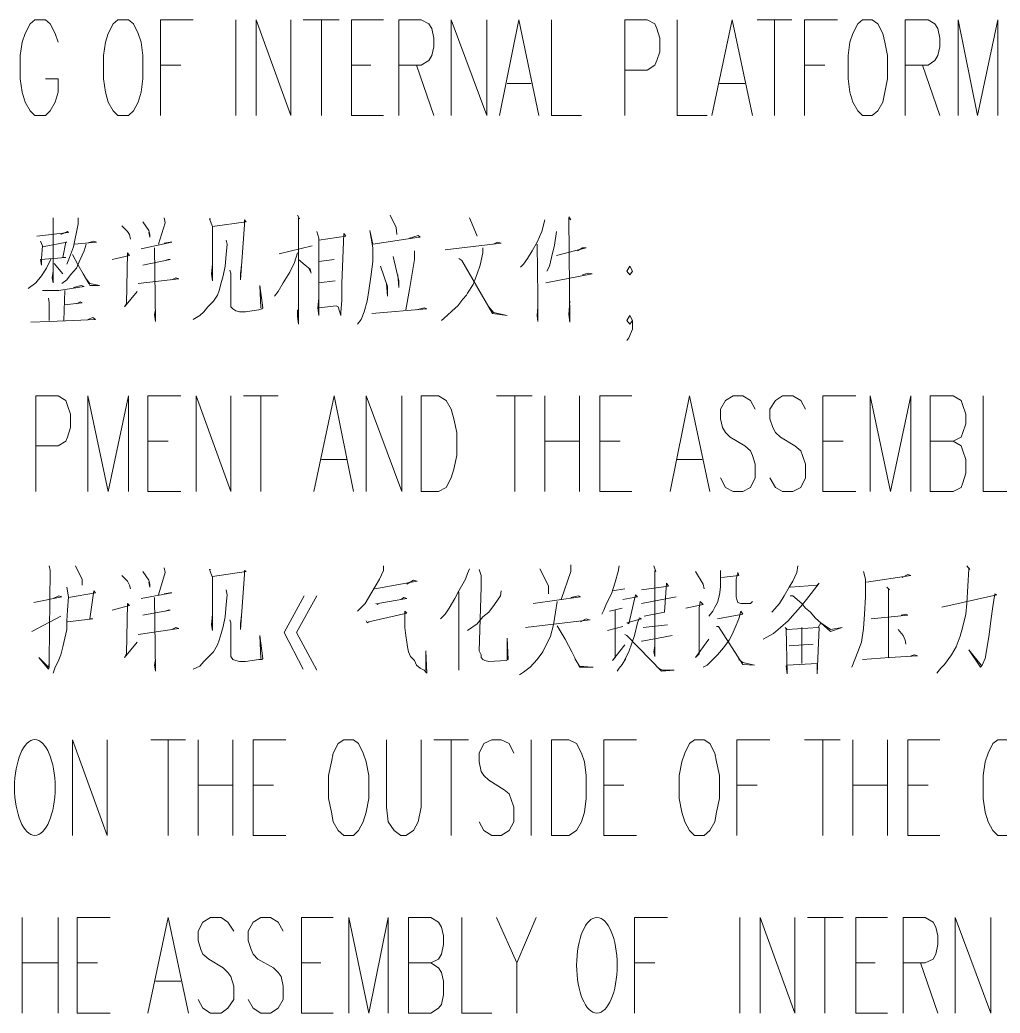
# Model space of a CAD drawing. Header units: millimetres. Extents: x 0 to 588, y 0 to 874.
# Drawn here: x 482.36 to 503.84, y 528.85 to 550.61 of the extents above; entities that cross this region are included whole.
import ezdxf

# ---------------------------------------------------------------- set-up
doc = ezdxf.new("R2010")
doc.units = ezdxf.units.MM
doc.layers.get('0').update_dxf_attribs({"lineweight": 18})

msp = doc.modelspace()

# ---------------------------------------------------------------- linework, layer by layer
at = {"color": 0, "lineweight": 0}
for points in [[(483.193, 550.122), (483.129, 550.312), (483.023, 550.524), (482.918, 550.609), (482.685, 550.609), (482.579, 550.524), (482.473, 550.312), (482.409, 550.122), (482.367, 549.825), (482.367, 549.317), (482.409, 549.021), (482.473, 548.809), (482.579, 548.619), (482.685, 548.513), (482.918, 548.513), (483.023, 548.619), (483.129, 548.809), (483.193, 549.021), (483.193, 549.317), (482.918, 549.317)], [(485.436, 548.513), (485.436, 550.609), (486.156, 550.609)], [(487.087, 550.609), (487.087, 548.513)], [(487.532, 548.513), (487.532, 550.609), (488.294, 548.513), (488.294, 550.609)], [(488.569, 550.609), (489.352, 550.609)], [(488.971, 550.609), (488.971, 548.513)], [(489.627, 548.513), (489.627, 550.609), (490.326, 550.609)], [(490.664, 548.513), (490.664, 550.609), (491.151, 550.609), (491.321, 550.524), (491.384, 550.418), (491.426, 550.206), (491.426, 550.016), (491.384, 549.825), (491.321, 549.72), (491.151, 549.614), (490.664, 549.614)], [(491.808, 548.513), (491.808, 550.609), (492.591, 548.513), (492.591, 550.609)], [(492.866, 548.513), (493.289, 550.609), (493.734, 548.513)], [(494.009, 550.609), (494.009, 548.513), (494.665, 548.513)], [(495.618, 548.513), (495.618, 550.609), (496.104, 550.609), (496.274, 550.524), (496.316, 550.418), (496.38, 550.206), (496.38, 549.91), (496.316, 549.72), (496.274, 549.614), (496.104, 549.508), (495.618, 549.508)], [(496.76, 550.609), (496.76, 548.513), (497.417, 548.513)], [(497.522, 548.513), (497.967, 550.609), (498.411, 548.513)], [(498.517, 550.609), (499.279, 550.609)], [(498.898, 550.609), (498.898, 548.513)], [(499.555, 548.513), (499.555, 550.609), (500.274, 550.609)], [(501.756, 548.513), (501.756, 550.609), (502.264, 550.609), (502.412, 550.524), (502.476, 550.418), (502.518, 550.206), (502.518, 550.016), (502.476, 549.825), (502.412, 549.72), (502.264, 549.614), (501.756, 549.614)], [(502.92, 548.513), (502.92, 550.609), (503.343, 548.513), (503.788, 550.609), (503.788, 548.513)], [(485.436, 549.614), (485.881, 549.614)], [(489.627, 549.614), (490.051, 549.614)], [(491.046, 549.614), (491.426, 548.513)], [(499.555, 549.614), (499.999, 549.614)], [(502.137, 549.614), (502.518, 548.513)], [(493.035, 549.211), (493.564, 549.211)], [(497.692, 549.211), (498.242, 549.211)], [(489.627, 548.513), (490.326, 548.513)], [(483.087, 546.269), (483.087, 544.851), (483.066, 544.957), (483.087, 545.105)], [(483.637, 546.269), (483.637, 546.142), (483.531, 545.634), (483.447, 545.402), (483.383, 545.253)], [(485.055, 546.185), (485.182, 545.994), (485.204, 545.909), (485.204, 545.846), (485.182, 545.952)], [(485.521, 546.269), (485.542, 546.163), (485.394, 545.698)], [(486.537, 546.248), (486.516, 546.248), (486.579, 546.079), (486.579, 544.894), (486.558, 545.042), (486.579, 545.253)], [(486.579, 546.079), (487.32, 546.185), (487.278, 546.227), (487.278, 546.121), (487.193, 544.915), (487.193, 545.042), (487.214, 545.232)], [(488.442, 546.333), (488.484, 546.248), (488.463, 546.269), (488.463, 543.941), (488.442, 544.11), (488.442, 544.259)], [(490.474, 546.333), (490.601, 546.058), (490.622, 545.909)], [(492.21, 546.269), (492.294, 546.079), (492.379, 545.867)], [(493.861, 546.227), (493.797, 545.973), (493.691, 545.74), (493.586, 545.55), (493.48, 545.38), (493.395, 545.253), (493.332, 545.19)], [(494.39, 546.29), (494.432, 546.227), (494.39, 546.269), (494.411, 543.983), (494.39, 544.153), (494.411, 544.449)], [(482.727, 545.867), (483.425, 545.952), (483.404, 545.973), (483.256, 545.909)], [(484.59, 546.1), (484.717, 545.973), (484.759, 545.909), (484.78, 545.804)], [(488.865, 545.973), (488.908, 545.825), (488.908, 544.131), (488.887, 544.301), (488.908, 544.513)], [(490.897, 545.825), (491.088, 545.888), (491.13, 545.846), (491.109, 545.846), (490.093, 545.698), (490.029, 545.994), (490.093, 545.613), (490.093, 545.317), (490.051, 544.978), (490.008, 544.682), (489.966, 544.449), (489.902, 544.216), (489.839, 544.047), (489.754, 543.941)], [(494.115, 545.973), (494.072, 545.676), (494.009, 545.402), (493.966, 545.211), (493.903, 545.105)], [(482.812, 545.761), (482.854, 545.655), (482.833, 545.38), (482.833, 545.232), (482.812, 545.359), (483.362, 545.402), (483.298, 545.402), (483.362, 545.74), (483.383, 545.74), (482.854, 545.634)], [(483.553, 545.698), (484.039, 545.74), (483.976, 545.761), (483.828, 545.719)], [(485.013, 545.592), (485.69, 545.74), (485.648, 545.74), (485.521, 545.719)], [(486.876, 545.783), (486.897, 545.698), (486.876, 545.465), (486.854, 545.211), (486.812, 544.999), (486.77, 544.851), (486.728, 544.682), (486.685, 544.576), (486.601, 544.449), (486.474, 544.322), (486.389, 544.216), (486.304, 544.131), (486.156, 544.047)], [(488.908, 545.783), (489.5, 545.867), (489.458, 545.931), (489.416, 544.83), (489.416, 544.47), (489.394, 544.195), (489.394, 544.131), (489.331, 544.322), (489.289, 544.343), (488.908, 544.301)], [(491.68, 545.571), (492.908, 545.719), (492.824, 545.74), (492.739, 545.698)], [(483.807, 545.698), (483.764, 545.55), (483.68, 545.359), (483.595, 545.169), (483.468, 545.02), (483.383, 544.915), (483.277, 544.83)], [(484.378, 545.359), (484.759, 545.444), (484.717, 545.507), (484.695, 544.385), (484.653, 544.322), (484.928, 544.661)], [(485.309, 545.613), (485.33, 544.004), (485.309, 544.153), (485.33, 544.259)], [(488.442, 545.507), (488.378, 545.296), (488.273, 545.084), (488.125, 544.851), (488.019, 544.661), (487.934, 544.555)], [(488.04, 545.486), (488.76, 545.655)], [(491.003, 545.55), (491.003, 545.359), (490.897, 544.703), (490.813, 544.259)], [(492.506, 545.613), (492.506, 545.507), (492.442, 545.232), (492.379, 545.042), (492.294, 544.809), (492.167, 544.618), (492.146, 544.576), (492.062, 544.491), (491.956, 544.343), (491.829, 544.237), (491.723, 544.131), (491.596, 544.026)], [(493.691, 545.698), (493.712, 544.555), (493.712, 544.004), (493.691, 544.131), (493.712, 544.322)], [(494.115, 545.444), (494.771, 545.613), (494.686, 545.613), (494.58, 545.55)], [(483.045, 545.38), (482.939, 545.169), (482.833, 544.999), (482.706, 544.851), (482.536, 544.724)], [(483.51, 545.465), (483.637, 545.232), (483.743, 545.042), (483.87, 544.83), (483.891, 544.788), (484.103, 544.788), (483.891, 544.83), (483.807, 544.936)], [(485.055, 545.232), (485.648, 545.359), (485.606, 545.359), (485.542, 545.338)], [(488.463, 545.359), (488.611, 545.232), (488.717, 545.147), (488.738, 545.062), (488.675, 545.19)], [(488.908, 545.317), (489.246, 545.359)], [(490.538, 545.423), (490.664, 544.894), (490.664, 544.745), (490.643, 545.02)], [(491.977, 545.38), (492.04, 545.338), (492.718, 544.174), (493.035, 544.131), (492.739, 544.195), (492.633, 544.322)], [(483.108, 545.274), (483.298, 545.042)], [(486.96, 545.126), (486.981, 545.062), (486.981, 544.322), (487.024, 544.28), (487.087, 544.237), (487.172, 544.216), (487.299, 544.216), (487.595, 544.259), (487.659, 544.28), (487.68, 544.301), (487.616, 544.788), (487.638, 544.301)], [(490.262, 545.211), (490.411, 544.766), (490.411, 544.555), (490.389, 544.83)], [(484.95, 544.83), (485.839, 544.936), (485.775, 544.957), (485.69, 544.915)], [(488.908, 544.851), (489.267, 544.894)], [(493.882, 544.851), (494.898, 545.042), (494.813, 545.062), (494.686, 545.02)], [(482.854, 544.682), (483.214, 544.682), (483.764, 544.766), (483.701, 544.788), (483.531, 544.745)], [(483.341, 544.682), (483.32, 544.026)], [(482.981, 544.513), (483.002, 544.407), (483.002, 544.026)], [(483.341, 544.364), (483.722, 544.407), (483.68, 544.428), (483.595, 544.385)], [(490.072, 544.174), (491.278, 544.28), (491.215, 544.301), (491.046, 544.259)], [(482.6, 543.983), (483.002, 544.004), (483.531, 544.026), (484.018, 544.047), (483.955, 544.089), (483.849, 544.047)], [(495.66, 543.581), (495.702, 543.645), (495.787, 543.835), (495.787, 544.026), (495.723, 544.131), (495.66, 544.026), (495.723, 543.941), (495.787, 544.026)], [(482.706, 540.279), (482.706, 542.375), (483.193, 542.375), (483.362, 542.269), (483.404, 542.163), (483.468, 541.972), (483.468, 541.676), (483.404, 541.465), (483.362, 541.38), (483.193, 541.274), (482.706, 541.274)], [(483.849, 540.279), (483.849, 542.375), (484.293, 540.279), (484.738, 542.375), (484.738, 540.279)], [(485.161, 540.279), (485.161, 542.375), (485.881, 542.375)], [(486.219, 540.279), (486.219, 542.375), (486.981, 540.279), (486.981, 542.375)], [(487.257, 542.375), (488.019, 542.375)], [(487.638, 542.375), (487.638, 540.279)], [(488.802, 540.279), (489.246, 542.375), (489.67, 540.279)], [(489.945, 540.279), (489.945, 542.375), (490.728, 540.279), (490.728, 542.375)], [(492.802, 542.375), (493.586, 542.375)], [(493.204, 542.375), (493.204, 540.279)], [(493.861, 542.375), (493.861, 540.279)], [(494.623, 542.375), (494.623, 540.279)], [(495.067, 540.279), (495.067, 542.375), (495.766, 542.375)], [(496.612, 540.279), (497.036, 542.375), (497.48, 540.279)], [(498.475, 542.078), (498.369, 542.269), (498.2, 542.375), (497.988, 542.375), (497.819, 542.269), (497.713, 542.078), (497.713, 541.867), (497.755, 541.676), (497.819, 541.57), (497.925, 541.465), (498.242, 541.274), (498.369, 541.168), (498.411, 541.062), (498.475, 540.872), (498.475, 540.576), (498.369, 540.364), (498.2, 540.279), (497.988, 540.279), (497.819, 540.364), (497.713, 540.576)], [(499.576, 542.078), (499.47, 542.269), (499.3, 542.375), (499.068, 542.375), (498.92, 542.269), (498.793, 542.078), (498.793, 541.867), (498.856, 541.676), (498.92, 541.57), (499.025, 541.465), (499.343, 541.274), (499.47, 541.168), (499.512, 541.062), (499.576, 540.872), (499.576, 540.576), (499.47, 540.364), (499.3, 540.279), (499.068, 540.279), (498.92, 540.364), (498.793, 540.576)], [(499.957, 540.279), (499.957, 542.375), (500.676, 542.375)], [(500.994, 540.279), (500.994, 542.375), (501.438, 540.279), (501.883, 542.375), (501.883, 540.279)], [(502.306, 540.279), (502.306, 542.375), (502.814, 542.375), (502.983, 542.269), (503.026, 542.163), (503.089, 541.972), (503.089, 541.761), (503.026, 541.57), (502.983, 541.465), (502.814, 541.38), (502.306, 541.38)], [(503.47, 542.375), (503.47, 540.279), (504.127, 540.279)], [(485.161, 541.38), (485.606, 541.38)], [(493.861, 541.38), (494.623, 541.38)], [(495.067, 541.38), (495.512, 541.38)], [(499.957, 541.38), (500.401, 541.38)], [(502.814, 541.38), (502.983, 541.274), (503.026, 541.168), (503.089, 540.978), (503.089, 540.681), (503.026, 540.47), (502.983, 540.364), (502.814, 540.279), (502.306, 540.279)], [(488.971, 540.978), (489.522, 540.978)], [(496.76, 540.978), (497.311, 540.978)], [(485.161, 540.279), (485.881, 540.279)], [(495.067, 540.279), (495.766, 540.279)], [(499.957, 540.279), (500.676, 540.279)], [(483.002, 538.649), (483.023, 538.543), (483.002, 536.575), (483.002, 536.427), (482.981, 536.385), (482.769, 536.639), (482.981, 536.427), (483.002, 536.511)], [(483.574, 538.649), (483.658, 538.48), (483.722, 538.353), (483.722, 538.226)], [(485.521, 538.607), (485.542, 538.501), (485.394, 538.014)], [(486.537, 538.565), (486.516, 538.565), (486.579, 538.395), (486.579, 537.231), (486.558, 537.358), (486.579, 537.591)], [(486.579, 538.417), (487.32, 538.522), (487.278, 538.543), (487.278, 538.459), (487.193, 537.252), (487.193, 537.379), (487.214, 537.569)], [(490.326, 538.649), (490.326, 538.543), (490.241, 538.353), (490.051, 538.035), (489.924, 537.824), (489.754, 537.654)], [(492.21, 538.586), (492.167, 538.48), (492.125, 538.353), (491.977, 538.099), (491.892, 537.93), (491.765, 537.718), (491.68, 537.591), (491.575, 537.485)], [(492.421, 538.565), (492.464, 538.438), (492.464, 538.183), (492.421, 536.787), (492.464, 536.702), (492.464, 536.639), (492.506, 536.596), (492.548, 536.575), (492.633, 536.554), (493.014, 536.575), (493.056, 536.596), (493.035, 537.062), (493.035, 536.596)], [(493.755, 538.586), (493.861, 538.374), (493.945, 538.205), (493.945, 538.035)], [(494.432, 538.67), (494.432, 538.522), (494.221, 537.909)], [(495.49, 538.649), (495.469, 538.522), (495.406, 538.289), (495.321, 538.035), (495.215, 537.824), (495.152, 537.676), (495.11, 537.591)], [(496.252, 538.649), (496.295, 538.522), (496.274, 538.543), (496.274, 536.66), (496.252, 536.765), (496.274, 536.893)], [(497.713, 538.543), (497.713, 538.183), (497.692, 538.014), (497.649, 537.845), (497.586, 537.739), (497.544, 537.654), (497.459, 537.549)], [(499.406, 538.649), (499.385, 538.501), (499.3, 538.311), (499.216, 538.183), (499.11, 537.993), (499.004, 537.824), (498.898, 537.697), (498.835, 537.633)], [(503.111, 538.649), (503.174, 538.565), (503.153, 538.586), (503.132, 538.205), (503.111, 537.824), (503.089, 537.591), (503.026, 537.316), (502.962, 537.104), (502.878, 536.871), (502.772, 536.702), (502.624, 536.49), (502.539, 536.406), (502.454, 536.3)], [(484.59, 538.438), (484.717, 538.311), (484.759, 538.226), (484.78, 538.141)], [(485.055, 538.522), (485.182, 538.332), (485.204, 538.247), (485.204, 538.183), (485.182, 538.289)], [(490.135, 538.141), (491.067, 538.311), (490.982, 538.332), (490.834, 538.247)], [(497.163, 538.522), (497.332, 538.247), (497.353, 538.141)], [(497.734, 538.395), (498.115, 538.438), (498.094, 538.501), (498.052, 538.353), (498.052, 537.972), (498.073, 537.909), (498.094, 537.845), (498.158, 537.824), (498.369, 537.824), (498.411, 537.866)], [(500.846, 538.522), (500.888, 538.353), (500.888, 537.972), (500.867, 537.591), (500.846, 537.274), (500.803, 536.977), (500.719, 536.765), (500.655, 536.596), (500.592, 536.427)], [(500.909, 538.289), (501.883, 538.438), (501.819, 538.459), (501.692, 538.395)], [(483.383, 538.183), (483.425, 537.972), (483.404, 537.676), (483.383, 537.443), (483.383, 537.252), (483.298, 536.871), (483.256, 536.702), (483.193, 536.554), (483.129, 536.427), (483.087, 536.3)], [(486.876, 538.12), (486.897, 538.014), (486.876, 537.803), (486.854, 537.528), (486.812, 537.316), (486.77, 537.168), (486.728, 537.019), (486.685, 536.914), (486.601, 536.765), (486.389, 536.554), (486.304, 536.448), (486.156, 536.385)], [(495.342, 538.099), (495.618, 538.141)], [(495.977, 538.12), (496.57, 538.205), (496.528, 538.268), (496.485, 537.633), (496.041, 537.549)], [(499.237, 538.183), (499.83, 538.226), (499.872, 538.268), (499.597, 537.909), (499.512, 537.803), (499.364, 537.633), (499.343, 537.612), (499.195, 537.443), (499.025, 537.295), (498.877, 537.168), (498.729, 537.083), (498.644, 537.04)], [(501.354, 538.183), (501.417, 538.12), (501.396, 538.141), (501.396, 536.639)], [(482.663, 537.845), (483.277, 537.972), (483.214, 537.993), (483.087, 537.93)], [(483.425, 537.951), (484.018, 538.057), (483.976, 538.099), (483.891, 537.485), (483.955, 537.485), (483.404, 537.422)], [(485.013, 537.93), (485.69, 538.057), (485.648, 538.057), (485.521, 538.035)], [(485.309, 537.951), (485.33, 536.342), (485.309, 536.469), (485.33, 536.596)], [(488.59, 537.993), (488.146, 537.189), (488.569, 536.385)], [(488.865, 537.993), (488.421, 537.189), (488.865, 536.363)], [(490.156, 537.824), (490.199, 537.803), (490.199, 537.824), (490.834, 537.93), (490.77, 537.951), (490.707, 537.909)], [(491.977, 538.078), (491.977, 536.363), (491.977, 536.639)], [(492.908, 538.099), (492.887, 537.993), (492.76, 537.803), (492.633, 537.633), (492.506, 537.528), (492.379, 537.379), (492.167, 537.231)], [(493.607, 537.824), (494.644, 537.972), (494.601, 537.993), (494.432, 537.951)], [(495.575, 537.909), (495.893, 537.972), (495.85, 538.014), (495.702, 537.379), (495.66, 537.4), (495.977, 537.485), (495.935, 537.506), (495.893, 537.4), (495.829, 537.125), (495.766, 536.956), (495.702, 536.765), (495.618, 536.596), (495.639, 536.617), (495.554, 536.49), (495.49, 536.406), (495.448, 536.342)], [(495.977, 537.824), (496.739, 537.972)], [(499.237, 537.993), (499.3, 537.993), (499.491, 537.824), (499.576, 537.718), (499.682, 537.633), (499.787, 537.506), (500.126, 537.21), (500.38, 537.295), (500.126, 537.252), (499.914, 537.4), (499.851, 537.295), (499.173, 537.252), (499.131, 537.295), (499.152, 537.274), (499.173, 536.279), (499.152, 536.448), (499.173, 536.469), (499.83, 536.511), (499.83, 536.279), (499.872, 537.295)], [(502.56, 537.739), (503.767, 538.014), (503.724, 538.035), (503.682, 537.76), (503.64, 537.443), (503.597, 537.146), (503.555, 536.871), (503.513, 536.617), (503.449, 536.469), (503.407, 536.427), (503.153, 536.808), (503.428, 536.469)], [(484.378, 537.676), (484.759, 537.782), (484.717, 537.824), (484.695, 536.723), (484.653, 536.639), (484.928, 536.977)], [(485.055, 537.569), (485.648, 537.676), (485.606, 537.676), (485.542, 537.654)], [(494.136, 537.866), (494.094, 537.633), (494.051, 537.358), (493.988, 537.104), (493.818, 536.765), (493.691, 536.596), (493.543, 536.427), (493.395, 536.321), (493.31, 536.258)], [(495.554, 537.718), (495.279, 537.654)], [(495.406, 537.676), (495.406, 536.639), (495.342, 536.575), (495.618, 536.914)], [(496.951, 537.718), (497.332, 537.803), (497.269, 537.866), (497.247, 537.718), (497.247, 536.723), (497.163, 536.639), (497.459, 537.04)], [(482.621, 537.21), (483.256, 537.549)], [(486.96, 537.464), (486.981, 537.4), (486.981, 536.66), (487.024, 536.596), (487.087, 536.575), (487.172, 536.554), (487.299, 536.554), (487.595, 536.596), (487.659, 536.596), (487.68, 536.617), (487.616, 537.125), (487.638, 536.617)], [(489.945, 537.443), (489.966, 537.4), (490.008, 537.422), (490.834, 537.612), (490.791, 537.654), (490.791, 537.295), (490.813, 537.125), (490.834, 536.977), (490.855, 536.871), (490.876, 536.765), (490.918, 536.66), (491.003, 536.575), (491.046, 536.469), (491.13, 536.406), (491.215, 536.363), (491.278, 536.3), (491.257, 536.787), (491.257, 536.363)], [(493.437, 537.295), (494.856, 537.464)], [(494.834, 537.464), (494.771, 537.485), (494.644, 537.422)], [(497.649, 537.485), (498.2, 537.591), (498.158, 537.654), (498.115, 537.485), (498.031, 537.295), (497.967, 537.146), (497.904, 537.019), (497.776, 536.85), (497.649, 536.702), (497.522, 536.575), (497.417, 536.469), (497.332, 536.427)], [(501.015, 537.485), (501.819, 537.569), (501.777, 537.591), (501.671, 537.569)], [(484.95, 537.146), (485.839, 537.274), (485.775, 537.295), (485.69, 537.252)], [(494.136, 537.337), (494.305, 537.04), (494.453, 536.765), (494.623, 536.427), (494.919, 536.427), (494.898, 536.427), (494.623, 536.448), (494.517, 536.617)], [(495.236, 537.231), (495.575, 537.316)], [(496.549, 537.358), (496.02, 537.295)], [(497.628, 537.316), (497.671, 537.316), (498.2, 536.49), (498.454, 536.469), (498.2, 536.533), (498.115, 536.596)], [(499.491, 537.295), (499.491, 536.511)], [(501.608, 537.252), (501.714, 537.125), (501.756, 537.019), (501.777, 536.935)], [(495.618, 537.146), (495.66, 537.125), (496.422, 536.342), (496.697, 536.363), (496.443, 536.363), (496.316, 536.427)], [(495.977, 536.998), (495.998, 536.998), (496.655, 537.125)], [(499.216, 536.893), (499.745, 536.935)], [(500.825, 536.596), (501.417, 536.639), (502.031, 536.68), (501.967, 536.702), (501.883, 536.68)], [(483.51, 532.744), (483.51, 534.839), (484.272, 532.744), (484.272, 534.839)], [(485.225, 534.839), (485.987, 534.839)], [(485.606, 534.839), (485.606, 532.744)], [(486.262, 534.839), (486.262, 532.744)], [(487.024, 534.839), (487.024, 532.744)], [(487.468, 532.744), (487.468, 534.839), (488.188, 534.839)], [(490.389, 534.839), (490.389, 533.358), (490.432, 533.04), (490.559, 532.85), (490.707, 532.744), (490.813, 532.744), (490.982, 532.85), (491.088, 533.04), (491.151, 533.358), (491.151, 534.839)], [(491.426, 534.839), (492.188, 534.839)], [(491.808, 534.839), (491.808, 532.744)], [(493.183, 534.543), (493.077, 534.755), (492.908, 534.839), (492.697, 534.839), (492.527, 534.755), (492.421, 534.543), (492.421, 534.352), (492.464, 534.141), (492.527, 534.056), (492.633, 533.95), (492.972, 533.739), (493.077, 533.654), (493.12, 533.548), (493.183, 533.358), (493.183, 533.04), (493.077, 532.85), (492.908, 532.744), (492.697, 532.744), (492.527, 532.85), (492.421, 533.04)], [(493.564, 534.839), (493.564, 532.744)], [(495.152, 532.744), (495.152, 534.839), (495.872, 534.839)], [(498.073, 532.744), (498.073, 534.839), (498.793, 534.839)], [(499.555, 534.839), (500.338, 534.839)], [(499.957, 534.839), (499.957, 532.744)], [(500.613, 534.839), (500.613, 532.744)], [(501.375, 534.839), (501.375, 532.744)], [(501.819, 532.744), (501.819, 534.839), (502.518, 534.839)], [(504.296, 534.352), (504.232, 534.543), (504.127, 534.755), (504.021, 534.839), (503.788, 534.839), (503.682, 534.755), (503.576, 534.543), (503.513, 534.352), (503.47, 534.056), (503.47, 533.548), (503.513, 533.252), (503.576, 533.04), (503.682, 532.85), (503.788, 532.744), (504.021, 532.744), (504.127, 532.85), (504.232, 533.04), (504.296, 533.252)], [(486.262, 533.845), (487.024, 533.845)], [(487.468, 533.845), (487.913, 533.845)], [(495.152, 533.845), (495.596, 533.845)], [(498.073, 533.845), (498.517, 533.845)], [(500.613, 533.845), (501.375, 533.845)], [(501.819, 533.845), (502.264, 533.845)], [(487.468, 532.744), (488.188, 532.744)], [(495.152, 532.744), (495.872, 532.744)], [(501.819, 532.744), (502.518, 532.744)], [(482.409, 530.945), (482.409, 528.849)], [(483.193, 530.945), (483.193, 528.849)], [(483.616, 528.849), (483.616, 530.945), (484.336, 530.945)], [(485.161, 528.849), (485.606, 530.945), (486.05, 528.849)], [(487.045, 530.648), (486.918, 530.839), (486.77, 530.945), (486.537, 530.945), (486.368, 530.839), (486.262, 530.648), (486.262, 530.437), (486.325, 530.246), (486.368, 530.14), (486.495, 530.034), (486.812, 529.844), (486.918, 529.738), (486.981, 529.654), (487.045, 529.442), (487.045, 529.145), (486.918, 528.955), (486.77, 528.849), (486.537, 528.849), (486.368, 528.955), (486.262, 529.145)], [(488.125, 530.648), (488.019, 530.839), (487.849, 530.945), (487.638, 530.945), (487.468, 530.839), (487.363, 530.648), (487.363, 530.437), (487.426, 530.246), (487.468, 530.14), (487.574, 530.034), (487.913, 529.844), (488.019, 529.738), (488.082, 529.654), (488.125, 529.442), (488.125, 529.145), (488.019, 528.955), (487.849, 528.849), (487.638, 528.849), (487.468, 528.955), (487.363, 529.145)], [(488.527, 528.849), (488.527, 530.945), (489.225, 530.945)], [(489.564, 528.849), (489.564, 530.945), (490.008, 528.849), (490.432, 530.945), (490.432, 528.849)], [(490.876, 528.849), (490.876, 530.945), (491.363, 530.945), (491.532, 530.839), (491.596, 530.733), (491.638, 530.543), (491.638, 530.352), (491.596, 530.14), (491.532, 530.034), (491.363, 529.95), (490.876, 529.95)], [(492.04, 530.945), (492.04, 528.849), (492.697, 528.849)], [(492.802, 530.945), (493.247, 529.95), (493.247, 528.849)], [(493.67, 530.945), (493.247, 529.95)], [(495.829, 528.849), (495.829, 530.945), (496.549, 530.945)], [(498.136, 530.945), (498.136, 528.849)], [(498.581, 528.849), (498.581, 530.945), (499.343, 528.849), (499.343, 530.945)], [(499.618, 530.945), (500.401, 530.945)], [(499.999, 530.945), (499.999, 528.849)], [(500.676, 528.849), (500.676, 530.945), (501.375, 530.945)], [(501.714, 528.849), (501.714, 530.945), (502.2, 530.945), (502.37, 530.839), (502.433, 530.733), (502.476, 530.543), (502.476, 530.352), (502.433, 530.14), (502.37, 530.034), (502.2, 529.95), (501.714, 529.95)], [(502.856, 528.849), (502.856, 530.945), (503.64, 528.849), (503.64, 530.945)], [(482.409, 529.95), (483.193, 529.95)], [(483.616, 529.95), (484.06, 529.95)], [(488.527, 529.95), (488.95, 529.95)], [(491.363, 529.95), (491.532, 529.844), (491.596, 529.738), (491.638, 529.548), (491.638, 529.251), (491.596, 529.04), (491.532, 528.955), (491.363, 528.849), (490.876, 528.849)], [(495.829, 529.95), (496.274, 529.95)], [(500.676, 529.95), (501.1, 529.95)], [(502.094, 529.95), (502.476, 528.849)], [(485.33, 529.548), (485.881, 529.548)], [(483.616, 528.849), (484.336, 528.849)], [(488.527, 528.849), (489.225, 528.849)], [(500.676, 528.849), (501.375, 528.849)]]:
    msp.add_lwpolyline(points, dxfattribs=at)
for points in [[(484.505, 550.609), (484.399, 550.524), (484.293, 550.312), (484.23, 550.122), (484.188, 549.825), (484.188, 549.317), (484.23, 549.021), (484.293, 548.809), (484.399, 548.619), (484.505, 548.513), (484.738, 548.513), (484.844, 548.619), (484.95, 548.809), (485.013, 549.021), (485.055, 549.317), (485.055, 549.825), (485.013, 550.122), (484.95, 550.312), (484.844, 550.524), (484.738, 550.609)], [(500.825, 550.609), (500.719, 550.524), (500.613, 550.312), (500.549, 550.122), (500.507, 549.825), (500.507, 549.317), (500.549, 549.021), (500.613, 548.809), (500.719, 548.619), (500.825, 548.513), (501.036, 548.513), (501.163, 548.619), (501.269, 548.809), (501.311, 549.021), (501.375, 549.317), (501.375, 549.825), (501.311, 550.122), (501.269, 550.312), (501.163, 550.524), (501.036, 550.609)], [(495.723, 545.02), (495.787, 545.105), (495.723, 545.211), (495.66, 545.105)], [(491.151, 540.279), (491.151, 542.375), (491.532, 542.375), (491.702, 542.269), (491.808, 542.078), (491.871, 541.867), (491.935, 541.57), (491.935, 541.062), (491.871, 540.766), (491.808, 540.576), (491.702, 540.364), (491.532, 540.279)], [(489.458, 534.839), (489.331, 534.755), (489.225, 534.543), (489.183, 534.352), (489.119, 534.056), (489.119, 533.548), (489.183, 533.252), (489.225, 533.04), (489.331, 532.85), (489.458, 532.744), (489.67, 532.744), (489.776, 532.85), (489.881, 533.04), (489.945, 533.252), (490.008, 533.548), (490.008, 534.056), (489.945, 534.352), (489.881, 534.543), (489.776, 534.755), (489.67, 534.839)], [(494.009, 532.744), (494.009, 534.839), (494.39, 534.839), (494.559, 534.755), (494.665, 534.543), (494.728, 534.352), (494.771, 534.056), (494.771, 533.548), (494.728, 533.252), (494.665, 533.04), (494.559, 532.85), (494.39, 532.744)], [(497.142, 534.839), (497.036, 534.755), (496.93, 534.543), (496.866, 534.352), (496.803, 534.056), (496.803, 533.548), (496.866, 533.252), (496.93, 533.04), (497.036, 532.85), (497.142, 532.744), (497.353, 532.744), (497.48, 532.85), (497.586, 533.04), (497.628, 533.252), (497.692, 533.548), (497.692, 534.056), (497.628, 534.352), (497.586, 534.543), (497.48, 534.755), (497.353, 534.839)]]:
    msp.add_lwpolyline(points, close=True, dxfattribs=at)
for centre in [(482.685, 533.792), (495.004, 529.897)]:
    msp.add_ellipse(centre, major_axis=(0, 1.048), ratio=0.424242, dxfattribs=at)

doc.saveas('drawing.dxf')
